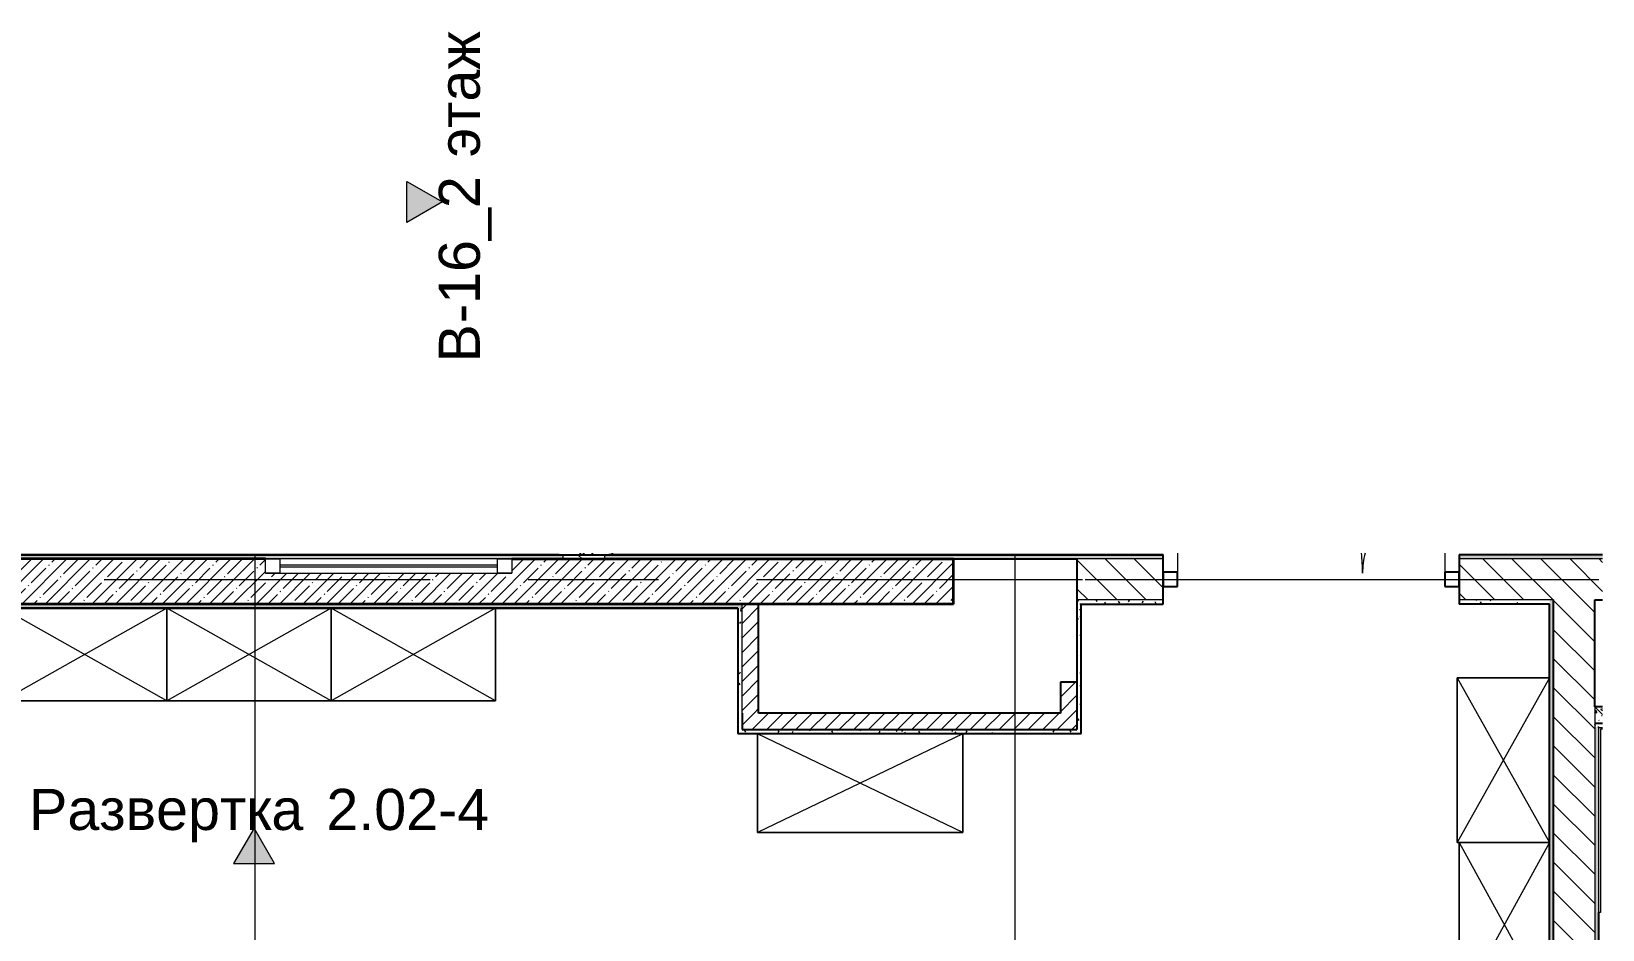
# Model space of a CAD drawing. Header units: millimetres. Extents: x 10189 to 74543, y -2532 to 10466.
# Drawn here: x 17422 to 25068, y 6097 to 10466 of the extents above; entities that cross this region are included whole.
import ezdxf

# ---------------------------------------------------------------- set-up
doc = ezdxf.new("R2010")
doc.units = ezdxf.units.MM
doc.linetypes.add('Осевая', pattern=[3175, 635, -476.25, 1587.5, -476.25])
for name, color, linetype, lineweight in [('A-DOOR', 7, 'Continuous', 9), ('A-GLAZ', 7, 'Continuous', 9), ('A-GLAZ-1', 7, 'Continuous', 13), ('A-GLAZ-CWMG', 7, 'Continuous', 9), ('A-GLAZ-CWMG-1', 7, 'Continuous', 25), ('A-WALL', 7, 'Continuous', 9), ('G-ANNO-SYMB', 7, 'Continuous', 9), ('I-WALL', 7, 'Continuous', 9), ('Оси', 7, 'Continuous', 9), ('Оси-2', 7, 'Осевая', 9)]:
    doc.layers.add(name, color=color, linetype=linetype, lineweight=lineweight)
for name, color, linetype, lineweight, true_color in [('A-WALL-1', 7, 'Continuous', 25, 0x3c3c3c), ('A-WALL-3', 7, 'Continuous', 35, 0x3c3c3c), ('A-WALL-FNSH-1', 7, 'Continuous', 13, 0x3c3c3c), ('I-FURN-1', 7, 'Continuous', 9, 0xf0f0f0)]:
    doc.layers.add(name, color=color, linetype=linetype, lineweight=lineweight, true_color=true_color)
doc.styles.add('Arial_1', font='arial.ttf', dxfattribs={"height": 200})
pattern_1 = [(135, (0, 0), (-70.71068, -70.71068), [])]
pattern_2 = [(45, (0, 0), (-35.35534, 35.35534), [])]
pattern_3 = [(0, (0, 0), (121.92, 30.48), [10.058, -81.382, 10.058, -81.382, -487.68]), (0, (0, 0), (121.92, 30.48), [-182.88, 10.058, -172.822, 10.058, -81.382, -213.36]), (0, (0, 0), (121.92, 30.48), [-457.2, 10.058, -50.902, 10.058, -142.342]), (120, (45.72, 15.24), (-87.356454, 90.345817), [10.058, -81.382, 10.058, -81.382, -487.68]), (120, (45.72, 15.24), (-87.356454, 90.345817), [-182.88, 10.058, -172.822, 10.058, -81.382, -213.36]), (120, (45.72, 15.24), (-87.356454, 90.345817), [-457.2, 10.058, -50.902, 10.058, -142.342]), (240, (60.96, 76.2), (-34.563546, -120.825817), [10.058, -81.382, 10.058, -81.382, -487.68]), (240, (60.96, 76.2), (-34.563546, -120.825817), [-182.88, 10.058, -172.822, 10.058, -81.382, -213.36]), (240, (60.96, 76.2), (-34.563546, -120.825817), [-457.2, 10.058, -50.902, 10.058, -142.342])]

# ---------------------------------------------------------------- blocks, each defined once
blk = doc.blocks.new('Шкаф параметрический - 1_204-26219621-План разверток пом_ 2_02_ Этаж 2')
at = {"layer": 'I-FURN-1'}
for p, q in [((0, 0), (800, -450)), ((0, -450), (800, 0)), ((800, 0), (0, 0)), ((0, 0), (0, -450)), ((0, -450), (0, 0)), ((0, 0), (800, 0)), ((800, -450), (800, 0)), ((0, -450), (800, -450)), ((800, -450), (0, -450))]:
    blk.add_line(p, q, dxfattribs=at)
blk = doc.blocks.new('Шкаф параметрический - 1_204-V8-План разверток пом_ 2_02_ Этаж 2')
at = {"layer": 'I-FURN-1'}
for p, q in [((0, 0), (800, -450)), ((0, -450), (800, 0)), ((800, 0), (0, 0)), ((0, 0), (0, -450)), ((0, -450), (0, 0)), ((0, 0), (800, 0)), ((800, -450), (800, 0)), ((800, 0), (800, -450)), ((0, -450), (800, -450)), ((800, -450), (0, -450))]:
    blk.add_line(p, q, dxfattribs=at)
blk = doc.blocks.new('Шкаф параметрический - 4_5-26219760-План разверток пом_ 2_02_ Этаж 2')
at = {"layer": 'I-FURN-1'}
for p, q in [((0, 0), (1000, -480)), ((0, -480), (1000, 0)), ((1000, 0), (0, 0)), ((0, 0), (0, -480)), ((0, -480), (0, 0)), ((0, 0), (1000, 0)), ((1000, -480), (1000, 0)), ((1000, 0), (1000, -480)), ((0, -480), (1000, -480)), ((1000, -480), (0, -480))]:
    blk.add_line(p, q, dxfattribs=at)
blk = doc.blocks.new('Шкаф параметрический - 1_203-V9-План разверток пом_ 2_02_ Этаж 2')
at = {"layer": 'I-FURN-1'}
for p, q in [((0, 0), (800, -450)), ((0, -450), (800, 0)), ((800, 0), (0, 0)), ((0, 0), (0, -450)), ((0, -450), (0, 0)), ((0, 0), (800, 0)), ((800, -450), (800, 0)), ((800, 0), (800, -440)), ((0, -450), (800, -450)), ((800, -450), (0, -450)), ((800, -440), (800, -450))]:
    blk.add_line(p, q, dxfattribs=at)
blk = doc.blocks.new('Шкаф параметрический - 1_203-32432908-План разверток пом_ 2_02_ Этаж 2')
at = {"layer": 'I-FURN-1'}
for p, q in [((0, 0), (800, -440)), ((0, -440), (800, 0)), ((800, 0), (0, 0)), ((0, 0), (0, -440)), ((0, -440), (0, 0)), ((0, 0), (799.9, 0)), ((800, -440), (800, 0)), ((800, 0), (800, -440)), ((0, -440), (800, -440)), ((799.9, -440), (0, -440))]:
    blk.add_line(p, q, dxfattribs=at)
blk = doc.blocks.new('Прямоугольный импост - 50 x 70 мм-31927764-План разверток пом_ 2_02_ Этаж 2')
at = {"layer": 'A-GLAZ-CWMG-1'}
for p, q in [((-70, 35), (0, 35)), ((-70, -35), (-70, 35)), ((0, 35), (0, -35)), ((0, -35), (-70, -35))]:
    blk.add_line(p, q, dxfattribs=at)
blk = doc.blocks.new('Дверь_Витражная_остекление_ - ДВН_ДАО_Главный вход_1200 в свету Д-22 _п_-31928779-План разверток пом_ 2_02_ Этаж 2')
at = {"layer": 'A-DOOR'}
for p, q in [((-650, 127.9), (-650, 35)), ((650, 127.9), (650, 35))]:
    blk.add_line(p, q, dxfattribs=at)
for centre, radius, start, end in [((-650, 30), 900, 360, 6.25626), ((650, 30), 400, 165.76598, 180)]:
    blk.add_arc(centre, radius, start, end, dxfattribs=at)
blk = doc.blocks.new('Прямоугольный импост - 50 x 70 мм-31701779-План разверток пом_ 2_02_ Этаж 2')
at = {"layer": 'A-GLAZ-CWMG-1'}
for p, q in [((0, 35), (-70, 35)), ((-70, 35), (-70, -35)), ((0, -35), (0, 35)), ((-70, -35), (0, -35))]:
    blk.add_line(p, q, dxfattribs=at)
blk = doc.blocks.new('Прямоугольный импост - Импост структурный с накладкой - 160мм Темный-30756008-План разверток пом_ 2_02_ Этаж 2')
at = {"layer": 'A-GLAZ-CWMG-1'}
for p, q in [((-7.9, 17), (0, 17)), ((0, 0), (-7.9, 0)), ((0, 17), (0, 0)), ((-7.9, -40), (0, -40)), ((0, -40), (0, -140)), ((0, -140), (-7.9, -140))]:
    blk.add_line(p, q, dxfattribs=at)
blk = doc.blocks.new('120_Окно_СКБ_1Ст - 120_Окно_СКБ_1Ст 400х1200 EI30-24228621-План разверток пом_ 2_02_ Этаж 2')
at = {"layer": 'A-GLAZ'}
for p, q in [((600, 110), (-600, 110)), ((530, 80), (-530, 80)), ((-600, 40), (600, 40)), ((530, 70), (-530, 70))]:
    blk.add_line(p, q, dxfattribs=at)
at = {"layer": 'A-GLAZ-1'}
for p, q in [((-600, 40), (-600, 110)), ((-600, 110), (-530, 110)), ((-530, 110), (-530, 40)), ((530, 40), (530, 110)), ((530, 110), (600, 110)), ((600, 110), (600, 40)), ((-530, 40), (-600, 40)), ((600, 40), (530, 40))]:
    blk.add_line(p, q, dxfattribs=at)
blk = doc.blocks.new('Фасад - Марка фасада_Указатель-25386507-План разверток пом_ 2_02_ Этаж 2')
at = {"layer": 'G-ANNO-SYMB'}
blk.add_hatch(color=256, dxfattribs=at).paths.add_polyline_path([(-1, 0), (0, 1.732), (1, 0), (0, 0)])
for p, q in [((0, 1.732), (-1, 0)), ((1, 0), (0, 1.732)), ((-1, 0), (0, 0)), ((0, 0), (1, 0))]:
    blk.add_line(p, q, dxfattribs=at)

msp = doc.modelspace()

# ---------------------------------------------------------------- hatches: boundary and pattern name
at = {"layer": 'I-WALL'}
h = msp.add_hatch(dxfattribs=at)
h.set_pattern_fill('FP_7', color=256, style=0, pattern_type=2)
h.set_pattern_definition(pattern_3)
h.paths.add_polyline_path([(18711.8, 7900), (20010, 7900), (20010, 7920), (14999.9, 7920), (14999.9, 7900), (18560, 7900)])
h.paths.add_polyline_path([(13559.9, 7900), (13559.9, 7920), (12355.4, 7920), (12355.4, 7900)])
h = msp.add_hatch(dxfattribs=at)
h.set_pattern_fill('FP_5', color=256, style=0, pattern_type=2)
h.set_pattern_definition([(45, (0, 0), (-57.02463, 57.02463), []), (45, (57.025, 0), (-57.02463, 57.02463), [100.806, -20.161, 3.353, -16.808])])
h.paths.add_polyline_path([(21910, 7680), (21910, 7900), (19760, 7900), (19760, 7830), (18560, 7830), (18560, 7900), (17260, 7900), (17260, 7680), (21890, 7680)])
h = msp.add_hatch(dxfattribs=at)
h.set_pattern_fill('FP_1', color=256, style=0, pattern_type=2)
h.set_pattern_definition(pattern_1)
h.paths.add_polyline_path([(20210, 7900), (20210, 7920), (20010, 7920), (20010, 7900)])
h = msp.add_hatch(dxfattribs=at)
h.set_pattern_fill('FP_7', color=256, style=0, pattern_type=2)
h.set_pattern_definition(pattern_3)
h.paths.add_polyline_path([(25068.2, 7900), (25068.2, 7920), (24370, 7920), (24370, 7900)])
h.paths.add_polyline_path([(22930, 7900), (22930, 7920), (20210, 7920), (20210, 7900), (22510, 7900)])
h = msp.add_hatch(dxfattribs=at)
h.set_pattern_fill('FP_1', color=256, style=0, pattern_type=2)
h.set_pattern_definition(pattern_1)
h.paths.add_polyline_path([(24810, 7700), (25068.2, 7700), (25068.2, 7900), (24370, 7900), (24370, 7700)])
h.paths.add_polyline_path([(22510, 7700), (22930, 7700), (22930, 7900), (22510, 7900)])
h = msp.add_hatch(dxfattribs=at)
h.set_pattern_fill('FP_7', color=256, style=0, pattern_type=2)
h.set_pattern_definition(pattern_3)
h.paths.add_polyline_path([(20860, 7660), (20880, 7660), (20880, 7680), (17280, 7680), (17280, 7660), (20859, 7660)])
h = msp.add_hatch(dxfattribs=at)
h.set_pattern_fill('FP_7', color=256, style=0, pattern_type=2)
h.set_pattern_definition(pattern_3)
h.paths.add_polyline_path([(20880, 7070), (20880, 7660), (20860, 7660), (20860, 7070)])
h = msp.add_hatch(dxfattribs=at)
h.set_pattern_fill('FP_3', color=256, style=0, pattern_type=2)
h.set_pattern_definition(pattern_2)
h.paths.add_polyline_path([(20960, 7150), (20960, 7680), (20880, 7680), (20880, 7150)])
h = msp.add_hatch(dxfattribs=at)
h.set_pattern_fill('FP_7', color=256, style=0, pattern_type=2)
h.set_pattern_definition(pattern_3)
h.paths.add_polyline_path([(22530, 7050), (22530, 7700), (22510, 7700), (22510, 7050)])
h = msp.add_hatch(dxfattribs=at)
h.set_pattern_fill('FP_7', color=256, style=0, pattern_type=2)
h.set_pattern_definition(pattern_3)
h.paths.add_polyline_path([(24809, 7680), (24810, 7680), (24810, 7700), (24370, 7700), (24370, 7680)])
h.paths.add_polyline_path([(22530, 7680), (22930, 7680), (22930, 7700), (22530, 7700)])
h = msp.add_hatch(dxfattribs=at)
h.set_pattern_fill('FP_7', color=256, style=0, pattern_type=2)
h.set_pattern_definition(pattern_3)
h.paths.add_polyline_path([(24810, 100), (24830, 100), (24830, 7700), (24810, 7700), (24810, 125.2)])
h = msp.add_hatch(dxfattribs=at)
h.set_pattern_fill('FP_1', color=256, style=0, pattern_type=2)
h.set_pattern_definition(pattern_1)
h.paths.add_polyline_path([(24869.6, 100), (25030, 100), (25030, 7700), (24830, 7700), (24830, 100)])
h = msp.add_hatch(dxfattribs=at)
h.set_pattern_fill('FP_3', color=256, style=0, pattern_type=2)
h.set_pattern_definition(pattern_2)
h.paths.add_polyline_path([(22510, 7070), (22510, 7300), (22430, 7300), (22430, 7070)])
h = msp.add_hatch(dxfattribs=at)
h.set_pattern_fill('FP_3', color=256, style=0, pattern_type=2)
h.set_pattern_definition(pattern_2)
h.paths.add_polyline_path([(20880, 7070), (22430, 7070), (22430, 7150), (20880, 7150)])
h = msp.add_hatch(dxfattribs=at)
h.set_pattern_fill('FP_6', color=256, style=0, pattern_type=2)
h.set_pattern_definition([(135, (0, 0), (-75.43415, -75.43415), [106.68, -17.78, 3.556, -17.78]), (135, (0, 75.39), (-75.43415, -75.43415), []), (50, (0, 0), (127.5292, -11.15758), [13.335, -146.685]), (355, (0, 0), (-24.66966, 133.74), [10.668, -117.348]), (100.451, (10.63, -0.93), (102.85973, 122.5818), [11.333, -124.663]), (46.184, (0, 35.56), (189.7552, -29.4304), [20.002, -220.027]), (96.636, (15.81, 33.1), (166.1822, 173.1996), [17, -186.995]), (351.184, (0, 35.56), (166.184, 173.1976), [16.002, -176.022]), (21, (17.78, 26.67), (106.13027, -71.58603), [13.335, -146.685]), (326, (17.78, 26.67), (43.2619, 128.93175), [10.668, -117.348]), (71.451, (26.62, 20.7), (149.392, 57.34505), [11.333, -124.663]), (37.5, (0, 0), (2.16223, 59.18836), [3.353, -112.573, 3.353, -115.773, -117.792]), (37.5, (0, 0), (2.16223, 59.18836), [-235.052, 3.353, -114.44]), (7.5, (0, 0), (46.77386, 70.12615), [3.353, -64.567, 3.353, -109.906, -44.894]), (7.5, (0, 0), (46.77386, 70.12615), [-181.178, 3.353, -41.542]), (327.5, (-39.65, 0), (94.91367, -4.01009), [3.353, -41.097, 3.353, -135.331, -184.023]), (327.5, (-39.65, 0), (94.91367, -4.01009), [-183.134, 3.353, -180.67]), (317.5, (-57.43, 0), (103.69057, 17.79882), [3.353, -54.432, 3.353, -88.748, -130.683]), (317.5, (-57.43, 0), (103.69057, 17.79882), [-149.885, 3.353, -127.33])])
h.paths.add_polyline_path([(25068.2, 7100), (25068.2, 7180), (25030, 7180), (25030, 7100)])
h = msp.add_hatch(dxfattribs=at)
h.set_pattern_fill('FP_7', color=256, style=0, pattern_type=2)
h.set_pattern_definition(pattern_3)
h.paths.add_polyline_path([(22510, 7050), (22510, 7070), (20860, 7070), (20860, 7050), (21890, 7050)])
h = msp.add_hatch(dxfattribs=at)
h.set_pattern_fill('FP_7', color=256, style=0, pattern_type=2)
h.set_pattern_definition(pattern_3)
h.paths.add_polyline_path([(25068.2, 7080), (25068.2, 7100), (25030, 7100), (25030, 7080), (25058, 7080)])
h = msp.add_hatch(dxfattribs=at)
h.set_pattern_fill('FP_7', color=256, style=0, pattern_type=2)
h.set_pattern_definition(pattern_3)
h.paths.add_polyline_path([(25050, 100), (25050, 7080), (25030, 7080), (25030, 100)])

# ---------------------------------------------------------------- linework, layer by layer
at = {"layer": 'A-WALL'}
for p, q in [((20010, 7900), (20010, 7920)), ((20210, 7920), (20210, 7900)), ((22930, 7900), (22510, 7900)), ((25068.2, 7900), (24370, 7900)), ((20859, 7659), (20859, 7660)), ((20880, 7150), (20880, 7680)), ((22930, 7700), (22510, 7700)), ((22531, 7679), (22530, 7679)), ((24830, 7700), (24370, 7700)), ((24809, 7679), (24809, 7680)), ((25030, 7180), (25030, 100))]:
    msp.add_line(p, q, dxfattribs=at)
at = {"layer": 'A-WALL-1'}
for p, q in [((14999.9, 7920), (22930, 7920)), ((21910, 7900), (22510, 7900)), ((22510, 7900), (22510, 7070)), ((22930, 7680), (22930, 7920)), ((24370, 7920), (24370, 7680)), ((25068.2, 7920), (24370, 7920)), ((20860, 7660), (17280, 7660)), ((20860, 7660), (20860, 7050)), ((20960, 7150), (20960, 7680)), ((22530, 7050), (22530, 7680)), ((22530, 7680), (22930, 7680)), ((24810, 7680), (24370, 7680)), ((24810, 100), (24810, 7680)), ((24830, 100), (24830, 7700)), ((25030, 7180), (25030, 7700)), ((25030, 7700), (25068.2, 7700)), ((22430, 7300), (22430, 7150)), ((22510, 7300), (22430, 7300)), ((20880, 7150), (20880, 7070)), ((22430, 7150), (20960, 7150)), ((25068.2, 7180), (25030, 7180)), ((20860, 7050), (22530, 7050)), ((20880, 7070), (22510, 7070)), ((25030, 7100), (25068.2, 7100)), ((25050, 140), (25050, 6180))]:
    msp.add_line(p, q, dxfattribs=at)
at = {"layer": 'A-WALL-3'}
for p, q in [((18560, 7900), (17260, 7900)), ((19760, 7900), (21910, 7900)), ((21910, 7680), (21910, 7900)), ((21910, 7680), (17260, 7680))]:
    msp.add_line(p, q, dxfattribs=at)
at = {"layer": 'A-WALL-FNSH-1'}
for p, q in [((19990, 7921), (14999.9, 7921)), ((19990, 7920), (19990, 7921)), ((22930, 7921), (20231, 7921)), ((20231, 7921), (20231, 7920)), ((22930, 7920), (22930, 7921)), ((25068.2, 7921), (24370, 7921)), ((24370, 7921), (24370, 7920)), ((17281, 7659), (20859, 7659)), ((20859, 7659), (20859, 7049)), ((22531, 7679), (22930, 7679)), ((22531, 7049), (22531, 7679)), ((22930, 7679), (22930, 7680)), ((24370, 7680), (24370, 7679)), ((24370, 7679), (24809, 7679)), ((24809, 7679), (24809, 150)), ((20859, 7049), (22531, 7049)), ((25051, 141), (25051, 6180))]:
    msp.add_line(p, q, dxfattribs=at)
at = {"layer": 'I-WALL'}
for p, q in [((25050, 7080), (25068.2, 7080)), ((25050, 6180), (25050, 7080)), ((25068.2, 7072), (25058, 7072)), ((25058, 7072), (25058, 6180)), ((25058, 6180), (25051, 6180))]:
    msp.add_line(p, q, dxfattribs=at)
at = {"layer": 'Оси'}
for p, q in [((18510, 5421), (18510, 7921)), ((22210, 5421), (22210, 7921)), ((22550, 7800), (25050, 7800))]:
    msp.add_line(p, q, dxfattribs=at)
at = {"layer": 'Оси-2'}
msp.add_line((13488.8, 7800), (22550, 7800), dxfattribs=at)

# ---------------------------------------------------------------- block references
at = {"layer": 'A-DOOR'}
msp.add_blockref('Дверь_Витражная_остекление_ - ДВН_ДАО_Главный вход_1200 в свету Д-22 _п_-31928779-План разверток пом_ 2_02_ Этаж 2', (23650, 7800), dxfattribs=at)
at = {"layer": 'A-GLAZ'}
msp.add_blockref('120_Окно_СКБ_1Ст - 120_Окно_СКБ_1Ст 400х1200 EI30-24228621-План разверток пом_ 2_02_ Этаж 2', (19160, 7790), dxfattribs=at)
at = {"layer": 'A-GLAZ-CWMG', "extrusion": (0, 0, -1)}
for name, p, rotation in [('Прямоугольный импост - Импост структурный с накладкой - 160мм Темный-30756008-План разверток пом_ 2_02_ Этаж 2', (-20110, 7920), 270.0000000000002), ('Прямоугольный импост - 50 x 70 мм-31927764-План разверток пом_ 2_02_ Этаж 2', (-24370, 7800), 180)]:
    msp.add_blockref(name, p, dxfattribs=dict(at, rotation=rotation))
at = {"layer": 'A-GLAZ-CWMG', "rotation": 180}
msp.add_blockref('Прямоугольный импост - 50 x 70 мм-31701779-План разверток пом_ 2_02_ Этаж 2', (22930, 7800), dxfattribs=at)
at = {"layer": 'G-ANNO-SYMB', "extrusion": (0, 0, -1), "xscale": 99.99999999999993, "yscale": 99.99999999999993, "zscale": 99.99999999999993, "rotation": 90.00000000000007}
msp.add_blockref('Фасад - Марка фасада_Указатель-25386507-План разверток пом_ 2_02_ Этаж 2', (-19248.3, 9636.3), dxfattribs=at)
at = {"layer": 'G-ANNO-SYMB', "xscale": 99.99999999999993, "yscale": 99.99999999999993, "zscale": 99.99999999999993}
msp.add_blockref('Фасад - Марка фасада_Указатель-25386507-План разверток пом_ 2_02_ Этаж 2', (18505, 6417.3), dxfattribs=at)
at = {"layer": 'I-FURN-1'}
for name, p, rotation in [('Шкаф параметрический - 1_204-26219621-План разверток пом_ 2_02_ Этаж 2', (18080, 7210), 180), ('Шкаф параметрический - 1_204-V8-План разверток пом_ 2_02_ Этаж 2', (18880, 7210), 180), ('Шкаф параметрический - 1_204-V8-План разверток пом_ 2_02_ Этаж 2', (19680, 7210), 180), ('Шкаф параметрический - 1_203-V9-План разверток пом_ 2_02_ Этаж 2', (24810, 7320.9), 269.9999999999999), ('Шкаф параметрический - 4_5-26219760-План разверток пом_ 2_02_ Этаж 2', (21955, 6569), 180), ('Шкаф параметрический - 1_203-32432908-План разверток пом_ 2_02_ Этаж 2', (24810, 6520.9), 269.9999999999999)]:
    msp.add_blockref(name, p, dxfattribs=dict(at, rotation=rotation))

# ---------------------------------------------------------------- texts
at = {"layer": 'G-ANNO-SYMB', "char_height": 200, "attachment_point": 1, "rotation": 90, "style": 'Arial_1'}
for s, insert, width in [('этаж', (19404.1, 9854.3), 761.603), ('-16_2 ', (19404.1, 9047.3), 978.059), ('\\fArial|b0|i0|c204|p34|;В', (19404.1, 8855.5), 232.489)]:
    msp.add_mtext(s, dxfattribs=dict(at, insert=insert, width=width))
at = {"layer": 'G-ANNO-SYMB', "char_height": 200, "attachment_point": 1, "style": 'Arial_1'}
for s, insert, width in [('Развертка', (17410.2, 6781.1), 1659.493), (' 2.02-4', (18779.4, 6781.1), 1074.261)]:
    msp.add_mtext(s, dxfattribs=dict(at, insert=insert, width=width))

doc.saveas('drawing.dxf')
